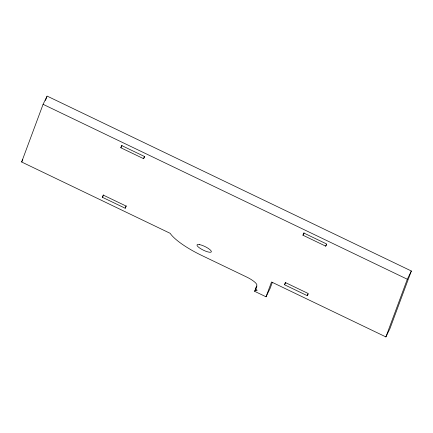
<?xml version="1.0" encoding="UTF-8"?>
<svg xmlns="http://www.w3.org/2000/svg" width="433" height="433" viewBox="0 0 433 433"><rect width="100%" height="100%" fill="white"/><g stroke="black" fill="none" stroke-linecap="round" stroke-linejoin="round"><path stroke-width="0.65" d="M255.134 290.013A1.986 0.493 26 0 0 257.099 290.408A1.986 0.493 26 0 0 255.481 289.082L256.845 285.407A12.633 3.139 26 0 0 246.561 276.979L201.567 255.373A40.166 9.986 26 0 1 170.153 233.317L21.65 162.002L43.084 104.326L47.105 96.077L411.35 270.998L389.916 328.674L385.895 336.923L271.529 281.997L266.03 296.789L254.647 291.322L256.569 287.068M45.46 100.516L46.872 96.711M102.426 197.307L103.254 195.088L126.019 206.021L125.191 208.241L102.426 197.307L103.579 194.947M120.839 147.767L121.662 145.548L144.427 156.481L143.604 158.7L120.839 147.767L121.987 145.407M272.341 282.381L270.051 288.54L266.03 296.789M284.551 284.768L285.374 282.549L308.139 293.482L307.316 295.701L284.551 284.768L285.699 282.408M302.959 235.227L303.787 233.008L326.552 243.941L325.724 246.161L302.959 235.227L304.112 232.867M385.895 336.923L407.329 279.247L411.35 270.998M21.65 162.002L22.797 159.642M143.604 158.7L144.752 156.34M125.191 208.241L126.344 205.881M255.481 289.082L256.915 286.137M254.647 291.322L255.8 288.963M325.724 246.161L326.59 244.391M307.316 295.701L308.177 293.931M43.084 104.326L407.329 279.247M199.597 244.613L198.314 244.45A7.956 1.981 26 0 0 203.488 250.231A7.956 1.981 26 0 0 210.736 250.415L209.74 249.484A7.956 1.981 26 0 0 199.597 244.613"/></g></svg>
